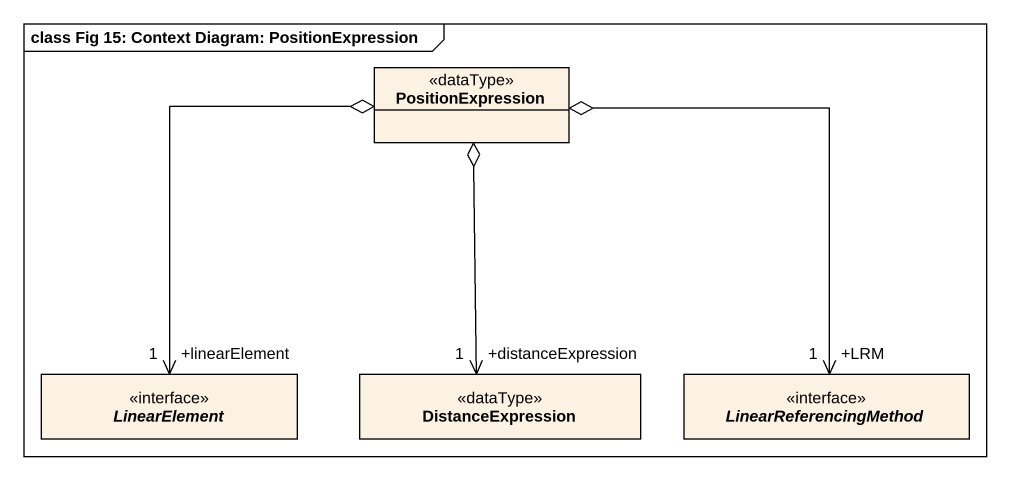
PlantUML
@startuml
mainframe class Fig 15: Context Diagram: PositionExpression
hide circle
hide empty members
class PositionExpression <<dataType>>
interface LinearElement
class DistanceExpression <<dataType>>
interface LinearReferencingMethod
PositionExpression o--> "+linearElement\n1" LinearElement
DistanceExpression "+distanceExpression\n1" <-up-o PositionExpression
LinearReferencingMethod "+LRM\n1" <-up-o PositionExpression
@enduml
